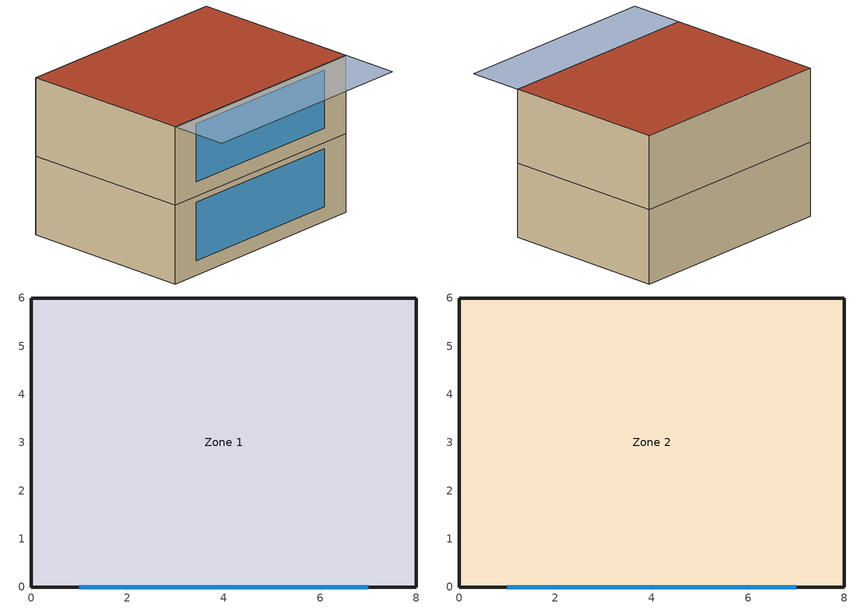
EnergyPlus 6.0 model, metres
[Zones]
Zone 1
 floor ground (000_Exterior Floor): 8,6 8,0 0,0 0,6 z0
 wall outside (000_Exterior Wall): 8,6 0,6 0,0 8,0 8,6 z0:2.7
 window (000_Exterior Window): 1,0 7,0 z0.5:2.5
 roof outside (000_Exterior Roof): 8,0 8,6 0,6 0,0 z2.7
Zone 2
 floor ground (000_Exterior Floor): 8,6 8,0 0,0 0,6 z2.7
 wall outside (000_Exterior Wall): 0,0 8,0 8,6 0,6 0,0 z2.7:5.4
 window (000_Exterior Window): 1,0 7,0 z3.2:5.2
 roof outside (000_Exterior Roof): 8,0 8,6 0,6 0,0 z5.4
shading: 8,-2 8,0 0,0 0,-2 z5.4
[Building]
Medium Office: -0, City, 0.04, 0.4, FullExterior, 25
[Material]
Name | Roughness | Thickness {m} | Conductivity {W/m-K} | Density {kg/m3} | Specific Heat {J/kg-K}
000_M01 100mm brick | MediumRough | 0.1016 | 0.89 | 1920 | 790
000_M11 100mm lightweight concrete | MediumRough | 0.1016 | 0.53 | 1280 | 840
000_M15 200mm heavyweight concrete | MediumRough | 0.2032 | 1.95 | 2240 | 900
000_G01a 19mm gypsum board | MediumSmooth | 0.019 | 0.16 | 800 | 1090
000_I02 50mm insulation board | MediumRough | 0.0508 | 0.03 | 43 | 1210
000_F16 Acoustic tile | MediumSmooth | 0.0191 | 0.06 | 368 | 590
[Material:AirGap]
Name | Thermal Resistance {m2-K/W}
000_F05 Ceiling air space resistance | 0.18
000_F04 Wall air space resistance | 0.15
[WindowMaterial:Glazing]
000_Clear 3mm: Optical Data Type=SpectralAverage; Thickness {m}=0.003; Solar Transmittance at Normal Incidence=0.837; Front Side Solar Reflectance at Normal Incidence=0.075; Back Side Solar Reflectance at Normal Incidence=0.075; Visible Transmittance at Normal Incidence=0.898; Front Side Visible Reflectance at Normal Incidence=0.081; Back Side Visible Reflectance at Normal Incidence=0.081; Infrared Transmittance at Normal Incidence=0; Front Side Infrared Hemispherical Emissivity=0.84; Back Side Infrared Hemispherical Emissivity=0.84; Conductivity {W/m-K}=0.9
[WindowMaterial:Gas]
000_Air 13mm: Gas Type=Air; Thickness {m}=0.0127
[Construction]
000_Exterior Wall: 000_M01 100mm brick, 000_M15 200mm heavyweight concrete, 000_I02 50mm insulation board, 000_F04 Wall air space resistance, 000_G01a 19mm gypsum board
000_Exterior Roof: 000_M11 100mm lightweight concrete, 000_F05 Ceiling air space resistance, 000_F16 Acoustic tile
000_Exterior Floor: 000_I02 50mm insulation board, 000_M15 200mm heavyweight concrete
000_Exterior Window: 000_Clear 3mm, 000_Air 13mm, 000_Clear 3mm
[Zone]
Zone 1: -0, 0, 0, 0
Zone 2: -0, 0, 0, 2.7
[HVACTemplate:Thermostat]
MediumOffice Thermostat: Medium Office_HTGSETP_SCH, , Medium Office_CLGSETP_SCH
[Schedule:Compact]
Medium Office_CLGSETP_SCH: Through: 12/31, For: Weekdays SummerDesignDay, Until: 06:00, 26.7, Until: 22:00, 24, Until: 24:00, 26.7, For: Saturday, Until: 06:00, 26.7, Until: 18:00, 24, Until: 24:00, 26.7, For WinterDesignDay, Until: 24:00, 26.7, For: AllOtherDays, Until: 24:00, 26.7
Medium Office_HTGSETP_SCH: Through: 12/31, For: Weekdays, Until: 06:00, 15.6, Until: 22:00, 21, Until: 24:00, 15.6, For SummerDesignDay, Until: 24:00, 15.6, For: Saturday, Until: 06:00, 15.6, Until: 18:00, 21, Until: 24:00, 15.6, For: WinterDesignDay, Until: 24:00, 21, For: AllOtherDays, Until: 24:00, 15.6
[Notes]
Daylight Saving Period in US
